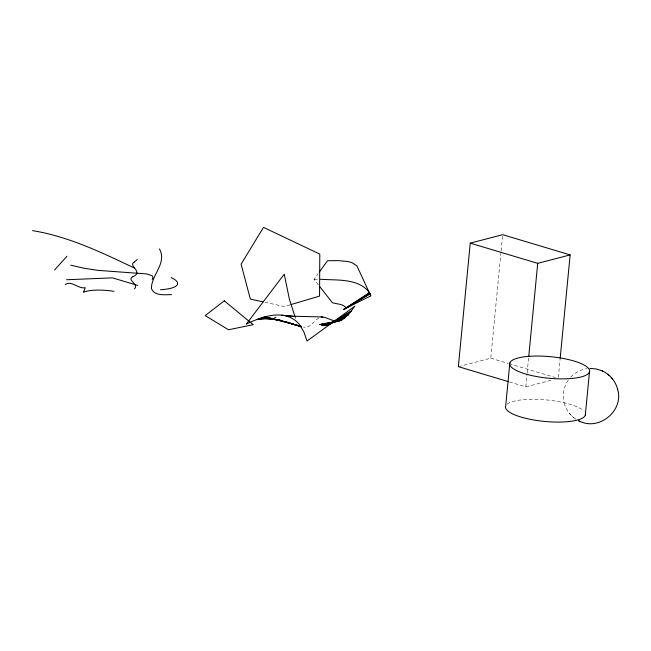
<?xml version="1.0" encoding="UTF-8"?>
<svg xmlns="http://www.w3.org/2000/svg" width="651" height="651" viewBox="0 0 651 651"><rect width="100%" height="100%" fill="white"/><g stroke="black" fill="none" stroke-linecap="round" stroke-linejoin="round"><path stroke-width="0.49" stroke-dasharray="3.25 2.44" d="M458.353 366.651L490.773 358.205L501.01 251.896M501.107 250.887L502.572 235.703M509.432 381.958L525.821 386.865L527.082 373.698M527.18 372.689L528.645 357.505M558.338 377.401L560.096 359.173M568.307 380.127C563.717 386.556 562.122 395.011 564.075 402.668M318.315 284.804L314.026 279.344L318.136 273.672M570.74 377.141C575.004 372.567 580.871 369.54 587.064 368.694M318.803 317.997C313.668 320.984 310.21 328.218 303.488 327.469M290.053 304.847L284.341 306.54L264.924 302.292M525.821 386.865L552.349 379.948M274.34 317.314L276.276 317.07L273.282 317.387M314.026 279.344L318.624 279.287M490.773 358.205L508.122 363.404M509.09 363.689L555.352 377.547M575.866 419.203C569.926 415.379 565.581 409.194 563.986 402.318M572.172 416.347L572.742 416.835M573.116 417.153L573.653 417.608M569.153 413.068L569.625 413.637M569.975 414.044L570.431 414.581M295.058 316.931L295.855 318.681M507.17 404.173A40.15 10.798 5.5 0 1 546.075 399.885A40.15 10.798 5.5 0 1 584.134 411.342"/><path stroke-width="0.98" d="M560.194 358.164L570.138 254.899L502.67 234.685L470.25 243.14L458.353 366.651L508.472 381.665M509.839 362.941L505.672 406.159A40.15 10.798 5.5 0 0 544.911 421.466A40.15 10.798 5.5 0 0 585.404 413.588M528.742 356.488L537.71 263.346L570.138 254.899M585.314 415.2L589.472 371.981A40.15 10.798 5.5 0 0 532.835 356.121A40.15 10.798 5.5 0 0 526.659 374.276A40.15 10.798 5.5 0 0 589.472 371.981M580.025 421.409C599.563 430.816 624.049 410.472 617.628 389.388M152.188 279.442L152.961 277.375L152.244 275.829L146.98 273.957L97.951 270.368L83.898 268.228L70.739 265.152M319.315 272.053L327.534 260.725L338.626 260.644L347.219 261.474A11.783 3.165 5.5 0 1 352.028 262.695L356.919 265.868L370.777 295.863L343.362 309.575L369.654 292.706L344.281 309.16L370.126 293.715C359.8 277.871 336.949 280.516 320.463 279.263M134.513 288.857C139.233 284.105 126.261 279.897 132.845 276.748M137.296 259.505L134.383 261.962M54.586 269.978L66.988 256.209M345.364 317.542L323.221 325.598L342.646 319.486L321.464 325.191L340.123 320.691L319.747 324.54L337.779 321.26L342.646 319.486L348.309 314.742L354.933 306.116L307.036 341.034L303.805 331.701L299.33 324.434A25.78 20.01 75.4 0 0 295.155 320.333C280.435 309.632 261.002 317.143 246.347 324.052L284.259 274.169L289.361 299.069L295.058 316.931M65.238 284.528C71.423 280.101 78.673 289.313 85.232 287.693L83.515 292.242A26.488 7.12 5.5 0 1 113.998 291.347M344.989 308.753L345.827 307.5C342.751 303.781 336.754 304.098 332.409 302.748L319.543 286.359M132.967 276.667C144.099 271.996 127.393 265.413 134.326 262.003M328.918 324.735L351.491 310.966L326.94 325.427L348.309 314.742L325.044 325.687M343.85 309.371L370.126 293.715L370.777 295.863M291.005 304.562L319.56 296.091L319.787 254.102L263.484 227.37L241.098 264.176L250.358 299.102L262.98 301.869M256.86 319.495L264.631 318.526M264.282 318.339L258.292 318.966L267.423 318.632M171.555 294.651C165.012 294.537 154.23 296.319 151.439 288.531C151.301 274.689 167.348 263.224 159.446 248.975M66.524 279.751L112.428 277.855L137.743 285.407M321.146 317.037L324.548 317.306L334.907 321.212M589.912 368.45L596.015 368.914L601.679 370.647M335.59 321.325L337.779 321.26M267.642 318.38L259.692 318.477L273.819 319.031M322.855 316.972L286.643 316.077L292.934 316.394L281.663 315.149M273.925 318.892L261.075 318.022L280.133 320.023M279.149 319.893L262.443 317.59L281.387 320.65L263.793 317.2L282.624 321.122L301.258 326.387L265.12 316.842L283.844 321.448L301.454 326.786M32.55 230.633C68.493 236.459 101.694 252.507 134.309 268M470.25 243.14L537.71 263.346M301.413 326.761L285.048 321.635L301.641 326.892M602.273 370.915C609.971 374.341 615.83 381.535 617.718 389.737M578.446 420.676L579.431 421.148M601.361 370.509L602.623 371.07M579.081 420.994L580.334 421.547M608.05 374.447L608.587 374.903M608.962 375.228L609.523 375.717M612.55 378.988L611.273 377.474M171.172 277.595A32.884 8.845 5.5 0 1 160.496 289.736M224.294 300.827L205.187 315.613L228.509 329.764L253.19 324.694L224.294 300.827"/></g></svg>
